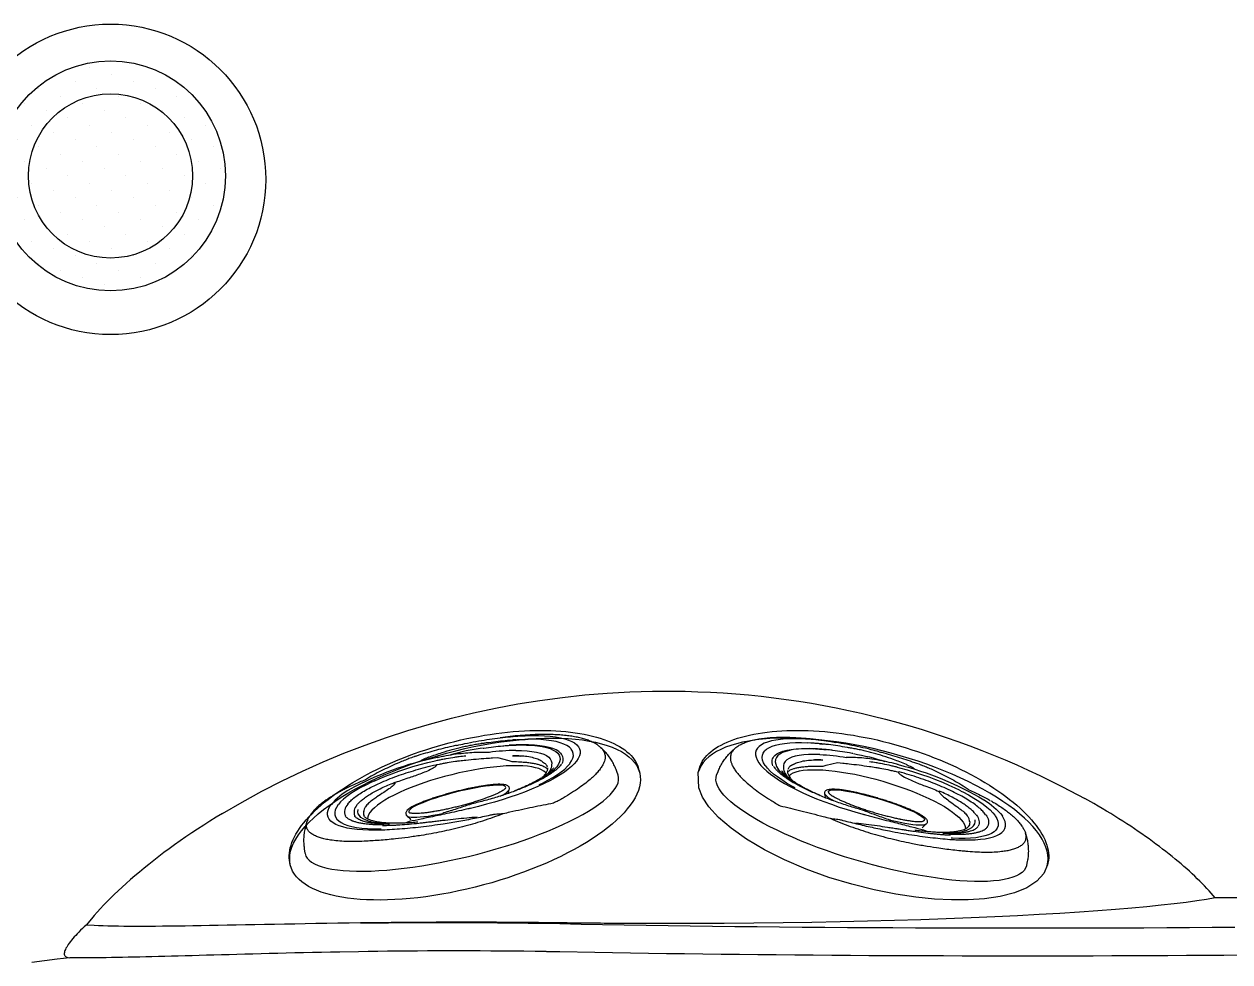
# Model space of a CAD drawing. Extents: x 941 to 1034, y 781 to 934.
# Drawn here: x 978.12 to 996.47, y 834.72 to 848.99 of the extents above; entities that cross this region are included whole.
import ezdxf

# ---------------------------------------------------------------- set-up
doc = ezdxf.new("R2010")
doc.units = 0
doc.header["$MEASUREMENT"] = 0
for name, color, linetype in [('1', 4, 'Continuous'), ('CL', 8, 'Continuous'), ('DIM', 3, 'Continuous')]:
    doc.layers.add(name, color=color, linetype=linetype)

# ---------------------------------------------------------------- blocks, each defined once
blk = doc.blocks.new('*X2')
at = {"color": 0}
for p, q in [((200.597, 336.892), (200.597, 336.892)), ((200.332, 336.627), (200.332, 336.627)), ((200.995, 336.76), (200.995, 336.76)), ((201.393, 336.627), (201.393, 336.627)), ((199.669, 336.494), (199.669, 336.494)), ((200.067, 336.362), (200.067, 336.362)), ((200.73, 336.494), (200.73, 336.494)), ((201.128, 336.362), (201.128, 336.362)), ((201.791, 336.494), (201.791, 336.494)), ((202.188, 336.362), (202.188, 336.362)), ((199.404, 336.229), (199.404, 336.229)), ((200.465, 336.229), (200.465, 336.229)), ((201.525, 336.229), (201.525, 336.229)), ((202.586, 336.229), (202.586, 336.229)), ((199.802, 336.097), (199.802, 336.097)), ((200.2, 335.964), (200.2, 335.964)), ((200.863, 336.097), (200.863, 336.097)), ((201.26, 335.964), (201.26, 335.964)), ((201.923, 336.097), (201.923, 336.097)), ((202.321, 335.964), (202.321, 335.964)), ((199.537, 335.832), (199.537, 335.832)), ((199.934, 335.699), (199.934, 335.699)), ((200.597, 335.832), (200.597, 335.832)), ((200.995, 335.699), (200.995, 335.699)), ((201.658, 335.832), (201.658, 335.832)), ((202.056, 335.699), (202.056, 335.699)), ((202.719, 335.832), (202.719, 335.832)), ((199.272, 335.566), (199.272, 335.566)), ((200.332, 335.566), (200.332, 335.566)), ((201.393, 335.566), (201.393, 335.566)), ((202.454, 335.566), (202.454, 335.566)), ((199.006, 335.301), (199.006, 335.301)), ((199.669, 335.434), (199.669, 335.434)), ((200.067, 335.301), (200.067, 335.301)), ((200.73, 335.434), (200.73, 335.434)), ((201.128, 335.301), (201.128, 335.301)), ((201.791, 335.434), (201.791, 335.434)), ((202.188, 335.301), (202.188, 335.301)), ((202.851, 335.434), (202.851, 335.434)), ((199.404, 335.169), (199.404, 335.169)), ((199.802, 335.036), (199.802, 335.036)), ((200.465, 335.169), (200.465, 335.169)), ((200.863, 335.036), (200.863, 335.036)), ((201.525, 335.169), (201.525, 335.169)), ((201.923, 335.036), (201.923, 335.036)), ((202.586, 335.169), (202.586, 335.169)), ((202.984, 335.036), (202.984, 335.036)), ((199.139, 334.903), (199.139, 334.903)), ((200.2, 334.903), (200.2, 334.903)), ((201.26, 334.903), (201.26, 334.903)), ((202.321, 334.903), (202.321, 334.903)), ((199.537, 334.771), (199.537, 334.771)), ((199.934, 334.638), (199.934, 334.638)), ((200.597, 334.771), (200.597, 334.771)), ((200.995, 334.638), (200.995, 334.638)), ((201.658, 334.771), (201.658, 334.771)), ((202.056, 334.638), (202.056, 334.638)), ((202.719, 334.771), (202.719, 334.771)), ((199.272, 334.506), (199.272, 334.506)), ((199.669, 334.373), (199.669, 334.373)), ((200.332, 334.506), (200.332, 334.506)), ((200.73, 334.373), (200.73, 334.373)), ((201.393, 334.506), (201.393, 334.506)), ((201.791, 334.373), (201.791, 334.373)), ((202.454, 334.506), (202.454, 334.506)), ((202.851, 334.373), (202.851, 334.373)), ((199.006, 334.241), (199.006, 334.241)), ((200.067, 334.241), (200.067, 334.241)), ((201.128, 334.241), (201.128, 334.241)), ((202.188, 334.241), (202.188, 334.241)), ((199.404, 334.108), (199.404, 334.108)), ((199.802, 333.975), (199.802, 333.975)), ((200.465, 334.108), (200.465, 334.108)), ((200.863, 333.975), (200.863, 333.975)), ((201.525, 334.108), (201.525, 334.108)), ((201.923, 333.975), (201.923, 333.975)), ((202.586, 334.108), (202.586, 334.108)), ((199.537, 333.71), (199.537, 333.71)), ((200.2, 333.843), (200.2, 333.843)), ((200.597, 333.71), (200.597, 333.71)), ((201.26, 333.843), (201.26, 333.843)), ((201.658, 333.71), (201.658, 333.71)), ((202.321, 333.843), (202.321, 333.843)), ((199.934, 333.578), (199.934, 333.578)), ((200.995, 333.578), (200.995, 333.578)), ((202.056, 333.578), (202.056, 333.578)), ((199.669, 333.312), (199.669, 333.312)), ((200.332, 333.445), (200.332, 333.445)), ((200.73, 333.312), (200.73, 333.312)), ((201.393, 333.445), (201.393, 333.445)), ((201.791, 333.312), (201.791, 333.312)), ((202.454, 333.445), (202.454, 333.445)), ((200.067, 333.18), (200.067, 333.18)), ((200.465, 333.047), (200.465, 333.047)), ((201.128, 333.18), (201.128, 333.18)), ((201.525, 333.047), (201.525, 333.047)), ((200.863, 332.915), (200.863, 332.915))]:
    blk.add_line(p, q, dxfattribs=at)
blk = doc.blocks.new('DRAIN')
at = {"layer": '1', "color": 2}
for radius in [1.75, 1.25]:
    blk.add_circle((0, 0), radius, dxfattribs=at)
at = {"layer": '1', "color": 3, "xscale": 0.8339416050646733, "yscale": 0.8339416050646733, "zscale": 0.8339416050646733}
blk.add_blockref('*X2', (-167.604, -279.291), dxfattribs=at)
blk = doc.blocks.new('DIRECTIONAL JET 44')
at = {"layer": '1', "color": 3}
blk.add_arc((-0.407, 3.326), 4.987, 257.2241, 264.265, dxfattribs=at)
at = {"layer": 'DIM', "color": 3}
for p, q in [((-2.51, -0.651), (-2.505, -0.71)), ((0.747, -0.731), (0.8, -0.723)), ((1.205, -0.73), (1.187, -0.726)), ((2.398, -0.71), (2.403, -0.651)), ((-0.935, -0.8), (-0.913, -0.794)), ((-0.846, -0.833), (-0.848, -0.835)), ((-0.242, -0.763), (-0.205, -0.76)), ((0.707, -0.859), (0.704, -0.856)), ((0.759, -0.824), (0.757, -0.822)), ((-1.948, -1.011), (-1.947, -1.01)), ((-1.715, -1.02), (-1.714, -1.02)), ((-1.517, -0.965), (-1.479, -0.934)), ((-0.993, -1.236), (-0.951, -1.264)), ((-0.951, -1.264), (-0.797, -1.347)), ((1.457, -1.169), (1.456, -1.17)), ((1.456, -1.169), (1.457, -1.169)), ((1.591, -1.215), (1.59, -1.216)), ((1.591, -1.215), (1.592, -1.214)), ((1.841, -1.268), (1.84, -1.269)), ((-0.797, -1.347), (-0.718, -1.363)), ((0.097, -1.466), (0.134, -1.467)), ((0.144, -1.474), (0.133, -1.467)), ((0.817, -1.365), (0.809, -1.358)), ((1.103, -1.461), (1.146, -1.453)), ((-1.265, -1.52), (-1.312, -1.512)), ((0.14, -1.534), (0.102, -1.533)), ((0.14, -1.535), (0.14, -1.534)), ((0.227, -1.61), (0.239, -1.609))]:
    blk.add_line(p, q, dxfattribs=at)
at = {"layer": 'DIM', "color": 4, "flags": 128}
for points in [[(2.403, -0.651), (2.404, -0.64), (2.401, -0.602), (2.388, -0.564), (2.368, -0.527), (2.338, -0.489), (2.3, -0.453), (2.253, -0.416), (2.198, -0.381), (2.135, -0.347), (2.065, -0.313), (1.986, -0.281), (1.901, -0.25), (1.808, -0.221), (1.709, -0.193), (1.603, -0.166), (1.492, -0.141), (1.375, -0.118), (1.253, -0.097), (1.126, -0.078), (0.995, -0.061), (0.86, -0.045), (0.722, -0.032), (0.581, -0.021), (0.438, -0.013), (0.293, -0.006), (0.147, -0.002), (0, 0), (-0.147, 0), (-0.294, -0.003), (-0.44, -0.008), (-0.584, -0.015), (-0.727, -0.024), (-0.867, -0.036), (-1.004, -0.049), (-1.138, -0.065), (-1.268, -0.083), (-1.393, -0.103), (-1.514, -0.124), (-1.63, -0.148), (-1.74, -0.173), (-1.843, -0.2), (-1.941, -0.229)], [(-1.941, -0.229), (-2.032, -0.259), (-2.115, -0.29), (-2.192, -0.322), (-2.26, -0.356), (-2.321, -0.391), (-2.373, -0.426), (-2.418, -0.463), (-2.454, -0.499), (-2.481, -0.537), (-2.499, -0.575), (-2.509, -0.613), (-2.51, -0.651), (-2.51, -0.651)]]:
    blk.add_lwpolyline(points, dxfattribs=at)
at = {"layer": 'DIM', "color": 3, "flags": 128}
for points in [[(-1.947, -1.01), (-1.905, -0.98), (-1.854, -0.95), (-1.795, -0.921), (-1.728, -0.893), (-1.653, -0.867), (-1.57, -0.842), (-1.481, -0.819), (-1.385, -0.797), (-1.284, -0.778), (-1.177, -0.76), (-1.065, -0.745), (-0.949, -0.732), (-0.83, -0.721), (-0.708, -0.713), (-0.584, -0.706), (-0.458, -0.703), (-0.332, -0.701), (-0.206, -0.702)], [(0.375, -0.738), (0.301, -0.732), (0.223, -0.728)], [(1.734, -1.242), (1.77, -1.209), (1.796, -1.174), (1.813, -1.14), (1.82, -1.105), (1.818, -1.07), (1.807, -1.035), (1.786, -1.001), (1.756, -0.967), (1.716, -0.933), (1.668, -0.901), (1.611, -0.869), (1.545, -0.838), (1.471, -0.809), (1.39, -0.781), (1.301, -0.755), (1.205, -0.73)], [(1.277, -0.727), (1.373, -0.752), (1.462, -0.778), (1.544, -0.805), (1.619, -0.834), (1.687, -0.864), (1.747, -0.895), (1.799, -0.927), (1.842, -0.96), (1.877, -0.993), (1.904, -1.027), (1.921, -1.062), (1.93, -1.096), (1.93, -1.131), (1.921, -1.166), (1.903, -1.2), (1.876, -1.234), (1.841, -1.268)], [(-1.31, -0.8), (-1.362, -0.811), (-1.453, -0.833), (-1.538, -0.857), (-1.615, -0.882), (-1.683, -0.909), (-1.744, -0.937), (-1.795, -0.967), (-1.838, -0.997)], [(-0.942, -0.801), (-0.947, -0.8), (-0.949, -0.8)], [(-0.947, -0.799), (-0.943, -0.8), (-0.935, -0.8)], [(-0.935, -0.8), (-0.935, -0.799), (-0.935, -0.799)], [(-0.792, -0.866), (-0.796, -0.869), (-0.805, -0.881), (-0.806, -0.893), (-0.797, -0.905), (-0.78, -0.917), (-0.754, -0.928), (-0.719, -0.939), (-0.677, -0.949), (-0.627, -0.958), (-0.571, -0.967), (-0.508, -0.974), (-0.44, -0.981), (-0.367, -0.986), (-0.291, -0.99), (-0.211, -0.993), (-0.13, -0.994), (-0.047, -0.995), (0.035, -0.993), (0.117, -0.991), (0.196, -0.987), (0.273, -0.982), (0.346, -0.976), (0.415, -0.969), (0.478, -0.961), (0.535, -0.952), (0.585, -0.942), (0.628, -0.931), (0.663, -0.92), (0.69, -0.909), (0.708, -0.897), (0.717, -0.885), (0.718, -0.873), (0.709, -0.861), (0.707, -0.859)], [(0.757, -0.822), (0.749, -0.814), (0.729, -0.802), (0.701, -0.791), (0.664, -0.78), (0.62, -0.77), (0.568, -0.76), (0.51, -0.752), (0.445, -0.744), (0.375, -0.738)], [(1.047, -0.767), (1.068, -0.773), (1.147, -0.798), (1.218, -0.824), (1.281, -0.851), (1.335, -0.88), (1.38, -0.909), (1.417, -0.94), (1.444, -0.971), (1.462, -1.002), (1.47, -1.034), (1.468, -1.066), (1.457, -1.097)], [(-1.384, -1.552), (-1.48, -1.527), (-1.569, -1.501), (-1.651, -1.474), (-1.726, -1.445), (-1.794, -1.415), (-1.854, -1.384), (-1.905, -1.352), (-1.949, -1.319), (-1.984, -1.286), (-2.01, -1.252), (-2.028, -1.217), (-2.037, -1.183), (-2.036, -1.148), (-2.027, -1.113), (-2.01, -1.079), (-1.983, -1.045), (-1.948, -1.011)], [(-1.841, -0.999), (-1.876, -1.033), (-1.903, -1.067), (-1.92, -1.102), (-1.927, -1.137), (-1.925, -1.172), (-1.914, -1.207), (-1.909, -1.216)], [(-1.178, -1.455), (-1.268, -1.432), (-1.351, -1.407), (-1.426, -1.38), (-1.493, -1.352), (-1.552, -1.322), (-1.602, -1.292), (-1.644, -1.26), (-1.676, -1.228), (-1.699, -1.196), (-1.712, -1.163), (-1.716, -1.13), (-1.71, -1.097), (-1.694, -1.064), (-1.669, -1.031), (-1.635, -1)], [(-1.089, -1.391), (-1.175, -1.368), (-1.253, -1.344), (-1.324, -1.318), (-1.387, -1.29), (-1.442, -1.262), (-1.487, -1.232), (-1.523, -1.202), (-1.551, -1.171), (-1.568, -1.139), (-1.576, -1.108), (-1.575, -1.076), (-1.564, -1.044)], [(-1.452, -0.947), (-1.448, -0.954), (-1.428, -0.983), (-1.4, -1.011), (-1.363, -1.038), (-1.317, -1.064), (-1.264, -1.09), (-1.203, -1.114), (-1.134, -1.137), (-1.059, -1.159), (-0.978, -1.179), (-0.89, -1.197), (-0.797, -1.213), (-0.7, -1.227), (-0.599, -1.24), (-0.494, -1.25), (-0.386, -1.258), (-0.276, -1.263), (-0.165, -1.267), (-0.053, -1.268), (0.059, -1.267), (0.17, -1.263), (0.28, -1.258), (0.388, -1.25), (0.492, -1.24), (0.594, -1.227), (0.691, -1.213), (0.784, -1.197), (0.871, -1.178), (0.953, -1.159), (1.028, -1.137)], [(1.028, -1.137), (1.096, -1.114), (1.157, -1.09), (1.211, -1.064), (1.256, -1.038), (1.293, -1.01), (1.322, -0.982), (1.342, -0.954), (1.353, -0.925), (1.353, -0.923)], [(-1.909, -1.216), (-1.893, -1.241), (-1.862, -1.275), (-1.823, -1.309), (-1.775, -1.341), (-1.717, -1.373), (-1.652, -1.403), (-1.578, -1.433), (-1.497, -1.461), (-1.408, -1.487), (-1.312, -1.512)], [(-1.742, -1.187), (-1.719, -1.218), (-1.686, -1.251), (-1.643, -1.283), (-1.591, -1.314), (-1.53, -1.344), (-1.461, -1.373), (-1.383, -1.4), (-1.298, -1.426), (-1.205, -1.45)], [(1.146, -1.453), (1.158, -1.451), (1.256, -1.431), (1.347, -1.409), (1.431, -1.385), (1.508, -1.36), (1.577, -1.333), (1.637, -1.305), (1.689, -1.275), (1.731, -1.245)], [(1.103, -1.461), (1.032, -1.474), (0.931, -1.489), (0.826, -1.502), (0.717, -1.513), (0.605, -1.522), (0.49, -1.529), (0.374, -1.533), (0.257, -1.535), (0.14, -1.534)]]:
    blk.add_lwpolyline(points, dxfattribs=at)
at = {"layer": 'DIM', "color": 3}
for centre, radius, start, end in [((-1.097, -1.803), 0.967, 102.4306, 123.7539), ((-0.95, -0.743), 0.058, 277.6251, 284.2569), ((-0.67, -1.066), 0.292, 94.2147, 127.0127), ((-1.625, -1.118), 0.136, 138.9289, 210.22), ((-1.546, -0.992), 0.058, 333.1885, 346.1185), ((1.417, -1.042), 0.0362, 187.951, 198.6787), ((1.29, -1.004), 0.105, 331.727, 11.98), ((1.377, -1.035), 0.156, 301.0783, 7.4122), ((1.504, -1.072), 0.167, 301.6259, 7.5103), ((1.251, -0.444), 1.013, 284.4472, 305.577), ((-0.545, 0.644), 2.024, 252.8333, 256.2099), ((-0.289, 1.991), 3.475, 256.7247, 263.3861), ((0.283, 3.32), 4.9, 267.8437, 284.418), ((-0.238, 1.523), 3.091, 263.2805, 272.39)]:
    blk.add_arc(centre, radius, start, end, dxfattribs=at)
for points, knots in [([(-2.33, -0.868), (-2.317, -0.854), (-2.291, -0.826), (-2.239, -0.785), (-2.178, -0.743), (-2.101, -0.699), (-2.006, -0.653), (-1.89, -0.605), (-1.759, -0.559), (-1.613, -0.514), (-1.505, -0.486), (-1.451, -0.473)], [0, 0, 0, 0, 0.095675, 0.191349, 0.288732, 0.386114, 0.505945, 0.625775, 0.749068, 0.87236, 1, 1, 1, 1]), ([(-1.451, -0.473), (-1.398, -0.476), (-1.294, -0.483), (-1.127, -0.489), (-0.955, -0.495), (-0.8, -0.499), (-0.703, -0.502), (-0.666, -0.503)], [0, 0, 0, 0, 0.2144914, 0.4289951, 0.6481945, 0.8673923, 1, 1, 1, 1]), ([(-0.666, -0.503), (-0.613, -0.496), (-0.505, -0.483), (-0.342, -0.47), (-0.18, -0.461), (-0.018, -0.457), (0.145, -0.458), (0.307, -0.463), (0.466, -0.471), (0.637, -0.484), (0.822, -0.502), (1.038, -0.529), (1.223, -0.558), (1.356, -0.582), (1.41, -0.592), (1.425, -0.595)], [0, 0, 0, 0, 0.07538, 0.15131, 0.22333, 0.295352, 0.369105, 0.442863, 0.514729, 0.586968, 0.682119, 0.778071, 0.907999, 0.972873, 1, 1, 1, 1]), ([(-0.666, -0.503), (-0.635, -0.508), (-0.589, -0.516), (-0.541, -0.523), (-0.526, -0.525)], [0, 0, 0, 0, 0.6641142, 1, 1, 1, 1]), ([(-0.526, -0.525), (-0.508, -0.526), (-0.41, -0.528), (-0.229, -0.536), (0.014, -0.55), (0.233, -0.567), (0.427, -0.587), (0.596, -0.607), (0.76, -0.63), (0.917, -0.655), (1.067, -0.682), (1.186, -0.706), (1.253, -0.722), (1.276, -0.727)], [0, 0, 0, 0, 0.026705, 0.151394, 0.276414, 0.401114, 0.493454, 0.585793, 0.678039, 0.770288, 0.862263, 0.954108, 1, 1, 1, 1]), ([(-0.273, -0.548), (-0.221, -0.556), (-0.113, -0.573), (0.049, -0.596), (0.183, -0.614), (0.29, -0.628), (0.368, -0.638), (0.433, -0.646), (0.478, -0.652), (0.51, -0.656), (0.529, -0.658), (0.542, -0.659)], [0, 0, 0, 0, 0.189067, 0.385655, 0.582302, 0.680544, 0.778835, 0.877133, 0.926269, 0.950841, 1, 1, 1, 1]), ([(-2.504, -0.71), (-2.503, -0.72), (-2.501, -0.758), (-2.488, -0.82), (-2.468, -0.897), (-2.44, -0.97), (-2.406, -1.04), (-2.374, -1.095), (-2.352, -1.125), (-2.345, -1.135)], [0, 0, 0, 0, 0.066583, 0.237748, 0.407736, 0.577207, 0.746897, 0.917673, 1, 1, 1, 1]), ([(-0.205, -0.76), (-0.174, -0.758), (-0.107, -0.752), (-0.003, -0.745), (0.103, -0.739), (0.178, -0.735), (0.217, -0.733), (0.22, -0.733)], [0, 0, 0, 0, 0.222467, 0.470909, 0.72203, 0.973458, 1, 1, 1, 1]), ([(-0.202, -0.703), (-0.196, -0.703), (-0.176, -0.703), (-0.144, -0.704), (-0.066, -0.705), (0.05, -0.708), (0.194, -0.712), (0.326, -0.717), (0.447, -0.721), (0.591, -0.726), (0.687, -0.729), (0.747, -0.731)], [0, 0, 0, 0, 0.018777, 0.056357, 0.093903, 0.244333, 0.394797, 0.523143, 0.651488, 0.779594, 1, 1, 1, 1]), ([(0.546, -0.66), (0.567, -0.663), (0.639, -0.672), (0.758, -0.69), (0.875, -0.71), (0.966, -0.727), (1.032, -0.74), (1.096, -0.754), (1.138, -0.763), (1.158, -0.768), (1.158, -0.768)], [0, 0, 0, 0, 0.095614, 0.32177, 0.547935, 0.660927, 0.77395, 0.886958, 0.999997, 1, 1, 1, 1]), ([(0.622, -0.691), (0.636, -0.693), (0.686, -0.701), (0.766, -0.716), (0.862, -0.735), (0.924, -0.749), (0.954, -0.756), (0.955, -0.757)], [0, 0, 0, 0, 0.119927, 0.409478, 0.70194, 0.993794, 1, 1, 1, 1]), ([(1.425, -0.595), (1.445, -0.598), (1.514, -0.612), (1.626, -0.636), (1.756, -0.67), (1.874, -0.707), (1.973, -0.745), (2.054, -0.781), (2.119, -0.817), (2.174, -0.853), (2.222, -0.894), (2.257, -0.937), (2.28, -0.984), (2.286, -1.032), (2.275, -1.076), (2.262, -1.104), (2.252, -1.116), (2.252, -1.116)], [0, 0, 0, 0, 0.031173, 0.110147, 0.189122, 0.270391, 0.35166, 0.417487, 0.483314, 0.550448, 0.617583, 0.696619, 0.775655, 0.856987, 0.93832, 0.999764, 1, 1, 1, 1]), ([(2.252, -1.116), (2.259, -1.104), (2.281, -1.072), (2.312, -1.015), (2.345, -0.942), (2.371, -0.863), (2.39, -0.785), (2.395, -0.733), (2.398, -0.71)], [0, 0, 0, 0, 0.09881, 0.278628, 0.456078, 0.651487, 0.843298, 1, 1, 1, 1]), ([(-2.344, -1.134), (-2.35, -1.127), (-2.37, -1.101), (-2.386, -1.057), (-2.393, -1.003), (-2.382, -0.953), (-2.361, -0.908), (-2.34, -0.882), (-2.33, -0.868)], [0, 0, 0, 0, 0.089488, 0.286731, 0.489704, 0.692677, 0.846016, 1, 1, 1, 1]), ([(-1.715, -1.02), (-1.711, -1.017), (-1.698, -1.007), (-1.671, -0.989), (-1.631, -0.966), (-1.583, -0.944), (-1.527, -0.922), (-1.465, -0.901), (-1.397, -0.881), (-1.322, -0.862), (-1.241, -0.844), (-1.155, -0.828), (-1.065, -0.814), (-0.97, -0.801), (-0.872, -0.789), (-0.771, -0.78), (-0.667, -0.773), (-0.561, -0.767), (-0.454, -0.764), (-0.35, -0.763), (-0.281, -0.763), (-0.248, -0.763)], [0, 0, 0, 0, 0.022853, 0.074855, 0.127234, 0.180193, 0.233702, 0.287672, 0.342012, 0.396641, 0.451493, 0.506517, 0.561676, 0.616937, 0.672279, 0.727682, 0.783133, 0.838617, 0.894127, 0.949652, 1, 1, 1, 1]), ([(-1.582, -0.994), (-1.578, -0.99), (-1.564, -0.98), (-1.537, -0.962), (-1.497, -0.941), (-1.45, -0.92), (-1.396, -0.9), (-1.335, -0.88), (-1.267, -0.862), (-1.193, -0.844), (-1.114, -0.828), (-1.031, -0.813), (-0.972, -0.805), (-0.942, -0.801)], [0, 0, 0, 0, 0.050783, 0.142023, 0.234099, 0.32737, 0.421719, 0.516952, 0.612878, 0.709337, 0.806203, 0.903381, 1, 1, 1, 1]), ([(-1.457, -0.954), (-1.455, -0.952), (-1.448, -0.943), (-1.426, -0.926), (-1.404, -0.908), (-1.388, -0.898), (-1.385, -0.897)], [0, 0, 0, 0, 0.092319, 0.509365, 0.928067, 1, 1, 1, 1]), ([(-0.844, -0.831), (-0.846, -0.834), (-0.852, -0.841), (-0.857, -0.857), (-0.856, -0.877), (-0.847, -0.894), (-0.834, -0.907), (-0.815, -0.92), (-0.788, -0.932), (-0.751, -0.944), (-0.708, -0.955), (-0.659, -0.965), (-0.605, -0.973), (-0.545, -0.981), (-0.481, -0.987), (-0.412, -0.993), (-0.34, -0.997), (-0.265, -1.001), (-0.188, -1.003), (-0.109, -1.004), (-0.03, -1.004), (0.049, -1.002), (0.128, -1), (0.204, -0.996), (0.278, -0.992), (0.349, -0.986), (0.416, -0.979), (0.479, -0.972), (0.536, -0.963), (0.588, -0.954), (0.634, -0.943), (0.674, -0.932), (0.707, -0.92), (0.733, -0.907), (0.751, -0.893), (0.763, -0.877), (0.77, -0.858), (0.767, -0.838), (0.761, -0.826), (0.756, -0.821), (0.756, -0.82)], [0, 0, 0, 0, 0.010597, 0.028803, 0.048385, 0.066984, 0.086955, 0.111825, 0.143551, 0.176058, 0.207149, 0.237526, 0.267546, 0.297367, 0.327069, 0.356697, 0.386276, 0.415823, 0.445349, 0.474861, 0.504367, 0.533871, 0.563377, 0.59289, 0.622416, 0.651962, 0.681538, 0.711158, 0.740842, 0.770625, 0.800563, 0.830763, 0.861436, 0.893039, 0.919834, 0.939791, 0.957931, 0.977366, 0.995951, 1, 1, 1, 1]), ([(-0.819, -0.785), (-0.821, -0.789), (-0.829, -0.806), (-0.839, -0.822), (-0.847, -0.833)], [0, 0, 0, 0, 0.254142, 1, 1, 1, 1]), ([(-0.791, -0.865), (-0.79, -0.864), (-0.786, -0.862), (-0.773, -0.855), (-0.75, -0.846), (-0.72, -0.837), (-0.682, -0.828), (-0.636, -0.819), (-0.584, -0.81), (-0.527, -0.803), (-0.464, -0.796), (-0.396, -0.789), (-0.325, -0.784), (-0.25, -0.78), (-0.174, -0.777), (-0.096, -0.775), (-0.018, -0.775), (0.06, -0.775), (0.137, -0.777), (0.212, -0.78), (0.284, -0.783), (0.332, -0.787), (0.356, -0.789), (0.359, -0.789)], [0, 0, 0, 0, 0.022161, 0.06483, 0.110929, 0.159543, 0.209747, 0.260897, 0.312607, 0.364656, 0.416919, 0.469319, 0.521811, 0.574364, 0.626958, 0.679578, 0.732212, 0.78485, 0.837481, 0.890094, 0.942679, 0.992418, 1, 1, 1, 1]), ([(0.359, -0.789), (0.371, -0.79), (0.404, -0.793), (0.456, -0.798), (0.513, -0.806), (0.564, -0.814), (0.608, -0.823), (0.644, -0.832), (0.674, -0.841), (0.693, -0.849), (0.703, -0.855), (0.705, -0.857), (0.705, -0.857)], [0, 0, 0, 0, 0.062445, 0.180864, 0.299074, 0.416887, 0.534083, 0.650288, 0.764827, 0.876471, 0.97028, 1, 1, 1, 1]), ([(0.759, -0.822), (0.756, -0.819), (0.742, -0.8), (0.728, -0.776), (0.719, -0.754), (0.718, -0.752)], [0, 0, 0, 0, 0.146662, 0.884834, 1, 1, 1, 1]), ([(0.956, -0.757), (0.968, -0.76), (1.005, -0.769), (1.064, -0.786), (1.13, -0.807), (1.189, -0.83), (1.241, -0.852), (1.285, -0.876), (1.322, -0.899), (1.351, -0.921), (1.372, -0.942), (1.385, -0.96), (1.391, -0.973), (1.392, -0.979), (1.392, -0.981)], [0, 0, 0, 0, 0.042512, 0.13708, 0.231325, 0.325096, 0.418262, 0.510668, 0.602158, 0.692645, 0.782296, 0.871812, 0.962794, 1, 1, 1, 1]), ([(1.045, -0.766), (1.057, -0.769), (1.095, -0.779), (1.157, -0.796), (1.228, -0.818), (1.291, -0.841), (1.348, -0.865), (1.397, -0.889), (1.439, -0.914), (1.472, -0.938), (1.498, -0.961), (1.516, -0.982), (1.527, -1), (1.53, -1.01), (1.531, -1.015)], [0, 0, 0, 0, 0.038875, 0.129348, 0.219559, 0.309387, 0.398731, 0.487468, 0.575468, 0.662636, 0.749015, 0.835043, 0.921542, 1, 1, 1, 1]), ([(1.134, -0.775), (1.146, -0.778), (1.187, -0.788), (1.251, -0.806), (1.326, -0.829), (1.394, -0.853), (1.455, -0.878), (1.508, -0.903), (1.554, -0.929), (1.592, -0.954), (1.622, -0.979), (1.645, -1.002), (1.66, -1.024), (1.668, -1.04), (1.669, -1.047), (1.669, -1.05)], [0, 0, 0, 0, 0.036763, 0.123146, 0.209314, 0.295167, 0.380626, 0.465592, 0.549959, 0.633637, 0.716615, 0.799117, 0.881701, 0.965828, 1, 1, 1, 1]), ([(-1.635, -1), (-1.635, -1), (-1.635, -0.999), (-1.635, -0.999), (-1.634, -0.999)], [0, 0, 0, 0, 0.00518, 1, 1, 1, 1]), ([(-1.564, -1.044), (-1.559, -1.031), (-1.55, -1.004), (-1.528, -0.978), (-1.517, -0.965)], [0, 0, 0, 0, 0.49773, 1, 1, 1, 1]), ([(-1.444, -1.124), (-1.459, -1.108), (-1.487, -1.078), (-1.492, -1.049), (-1.494, -1.034)], [0, 0, 0, 0, 0.52244, 1, 1, 1, 1]), ([(-1.489, -1.006), (-1.489, -1.005), (-1.488, -1), (-1.483, -0.987), (-1.473, -0.97), (-1.461, -0.958), (-1.456, -0.954)], [0, 0, 0, 0, 0.024613, 0.407374, 0.764496, 1, 1, 1, 1]), ([(-1.483, -1.003), (-1.481, -1.007), (-1.476, -1.019), (-1.451, -1.045), (-1.413, -1.073), (-1.37, -1.1), (-1.317, -1.126), (-1.256, -1.152), (-1.189, -1.177), (-1.104, -1.205), (-1.035, -1.225), (-0.993, -1.236)], [0, 0, 0, 0, 0.078587, 0.226161, 0.330916, 0.435671, 0.543469, 0.651268, 0.75005, 0.849444, 1, 1, 1, 1]), ([(1.337, -1.112), (1.347, -1.101), (1.369, -1.08), (1.377, -1.058), (1.381, -1.047)], [0, 0, 0, 0, 0.497728, 1, 1, 1, 1]), ([(-2.343, -1.137), (-2.34, -1.142), (-2.326, -1.162), (-2.296, -1.194), (-2.251, -1.236), (-2.197, -1.276), (-2.135, -1.314), (-2.066, -1.351), (-1.99, -1.386), (-1.908, -1.419), (-1.82, -1.451), (-1.726, -1.481), (-1.626, -1.509), (-1.554, -1.527), (-1.513, -1.536), (-1.51, -1.537)], [0, 0, 0, 0, 0.024977, 0.105738, 0.190703, 0.27861, 0.367445, 0.457182, 0.546826, 0.636191, 0.725256, 0.814028, 0.902497, 0.990635, 1, 1, 1, 1]), ([(-1.444, -1.124), (-1.429, -1.14), (-1.399, -1.171), (-1.328, -1.216), (-1.243, -1.257), (-1.173, -1.28), (-1.142, -1.29)], [0, 0, 0, 0, 0.242533, 0.488146, 0.780948, 1, 1, 1, 1]), ([(1.59, -1.216), (1.573, -1.229), (1.538, -1.254), (1.465, -1.29), (1.378, -1.325), (1.277, -1.356), (1.164, -1.384), (1.039, -1.409), (0.905, -1.431), (0.762, -1.448), (0.613, -1.462), (0.459, -1.47), (0.302, -1.475), (0.197, -1.475), (0.144, -1.474)], [0, 0, 0, 0, 0.083333, 0.166667, 0.25, 0.333333, 0.416667, 0.5, 0.583333, 0.666667, 0.75, 0.833333, 0.916667, 1, 1, 1, 1]), ([(0.809, -1.358), (0.809, -1.357), (0.811, -1.353), (0.82, -1.343), (0.841, -1.328), (0.879, -1.308), (0.94, -1.283), (1.032, -1.249), (1.128, -1.217), (1.184, -1.195), (1.207, -1.186)], [0, 0, 0, 0, 0.00027, 0.025282, 0.067353, 0.14109, 0.266757, 0.470507, 0.778093, 1, 1, 1, 1]), ([(1.456, -1.17), (1.441, -1.18), (1.413, -1.201), (1.356, -1.23), (1.289, -1.258), (1.212, -1.284), (1.125, -1.308), (1.03, -1.329), (0.928, -1.349), (0.854, -1.359), (0.817, -1.365)], [0, 0, 0, 0, 0.125, 0.2500001, 0.375, 0.5, 0.625, 0.75, 0.875, 1, 1, 1, 1]), ([(1.207, -1.186), (1.233, -1.175), (1.286, -1.152), (1.32, -1.125), (1.337, -1.112)], [0, 0, 0, 0, 0.49625, 1, 1, 1, 1]), ([(1.607, -1.441), (1.628, -1.436), (1.68, -1.424), (1.758, -1.402), (1.841, -1.375), (1.918, -1.346), (1.99, -1.315), (2.056, -1.281), (2.115, -1.244), (2.167, -1.206), (2.196, -1.178), (2.209, -1.165)], [0, 0, 0, 0, 0.074134, 0.186708, 0.300529, 0.415732, 0.532444, 0.650758, 0.770633, 0.891634, 1, 1, 1, 1]), ([(2.212, -1.165), (2.213, -1.163), (2.228, -1.149), (2.24, -1.134), (2.249, -1.118), (2.25, -1.117)], [0, 0, 0, 0, 0.105934, 0.93715, 1, 1, 1, 1]), ([(-1.204, -1.451), (-1.165, -1.459), (-1.117, -1.47), (-1.06, -1.482), (-1.043, -1.485), (-1.037, -1.486)], [0, 0, 0, 0, 0.7093004, 0.8988263, 1, 1, 1, 1]), ([(-0.61, -1.546), (-0.614, -1.545), (-0.67, -1.54), (-0.773, -1.528), (-0.892, -1.511), (-0.983, -1.496), (-1.05, -1.483), (-1.114, -1.47), (-1.156, -1.461), (-1.176, -1.456), (-1.176, -1.456)], [0, 0, 0, 0, 0.0217686, 0.2663551, 0.511007, 0.6332328, 0.7554823, 0.877727, 0.9999966, 1, 1, 1, 1]), ([(-1.02, -1.323), (-1.02, -1.323), (-1.063, -1.313), (-1.103, -1.301), (-1.142, -1.29)], [0, 0, 0, 0, 0.000546, 1, 1, 1, 1]), ([(-0.718, -1.363), (-0.686, -1.368), (-0.607, -1.383), (-0.472, -1.405), (-0.367, -1.42), (-0.314, -1.428)], [0, 0, 0, 0, 0.2439379, 0.6195788, 1, 1, 1, 1]), ([(0.096, -1.577), (0.089, -1.576), (0.07, -1.576), (0.037, -1.575), (-0.041, -1.572), (-0.157, -1.563), (-0.3, -1.546), (-0.433, -1.525), (-0.553, -1.499), (-0.639, -1.477), (-0.684, -1.463), (-0.692, -1.461)], [0, 0, 0, 0, 0.0204329, 0.0613266, 0.1021843, 0.2658812, 0.4296147, 0.5692787, 0.7089425, 0.8483466, 0.8787785, 0.8787785, 0.8787785, 0.8787785]), ([(-0.314, -1.428), (-0.282, -1.433), (-0.229, -1.44), (-0.134, -1.451), (-0.05, -1.458), (0.034, -1.463), (0.076, -1.465), (0.097, -1.466)], [0, 0, 0, 0, 0.237006, 0.389566, 0.694903, 0.847453, 1, 1, 1, 1]), ([(0.134, -1.466), (0.134, -1.466), (0.137, -1.461), (0.156, -1.447), (0.21, -1.428), (0.293, -1.41), (0.391, -1.397), (0.488, -1.386), (0.55, -1.381), (0.581, -1.379)], [0, 0, 0, 0, 0.000347, 0.036374, 0.144219, 0.358113, 0.572577, 0.786282, 1, 1, 1, 1]), ([(0.581, -1.379), (0.62, -1.376), (0.7, -1.371), (0.772, -1.362), (0.809, -1.358)], [0, 0, 0, 0, 0.497852, 1, 1, 1, 1]), ([(1.241, -1.51), (1.274, -1.505), (1.349, -1.494), (1.468, -1.472), (1.555, -1.455), (1.597, -1.444), (1.598, -1.443)], [0.063276, 0.063276, 0.063276, 0.063276, 0.3053956, 0.6121816, 0.9914616, 1, 1, 1, 1]), ([(-1.383, -1.552), (-1.383, -1.552), (-1.383, -1.552), (-1.384, -1.552), (-1.384, -1.552)], [0, 0, 0, 0, 0.321902, 1, 1, 1, 1]), ([(-0.234, -1.683), (-0.276, -1.682), (-0.377, -1.68), (-0.534, -1.671), (-0.703, -1.658), (-0.866, -1.641), (-1.024, -1.62), (-1.174, -1.596), (-1.293, -1.573), (-1.36, -1.557), (-1.383, -1.552)], [0, 0, 0, 0, 0.098832, 0.237329, 0.376619, 0.514985, 0.654127, 0.792468, 0.930615, 1, 1, 1, 1]), ([(-1.265, -1.52), (-1.265, -1.52), (-1.266, -1.52), (-1.266, -1.52), (-1.267, -1.52)], [0, 0, 0, 0, 0.02268, 1, 1, 1, 1]), ([(-0.652, -1.617), (-0.674, -1.615), (-0.746, -1.608), (-0.864, -1.593), (-0.982, -1.576), (-1.073, -1.56), (-1.139, -1.548), (-1.203, -1.534), (-1.245, -1.525), (-1.265, -1.52), (-1.265, -1.52)], [0, 0, 0, 0, 0.095614, 0.32177, 0.547935, 0.660927, 0.77395, 0.886958, 0.999997, 1, 1, 1, 1]), ([(-1.134, -1.549), (-1.127, -1.55), (-1.112, -1.553), (-1.098, -1.555), (-1.091, -1.557)], [0, 0, 0, 0, 0.5, 1, 1, 1, 1]), ([(-1.038, -1.486), (-1.033, -1.487), (-1.024, -1.488), (-1.015, -1.49), (-1.011, -1.491)], [0, 0, 0, 0, 0.500001, 1, 1, 1, 1]), ([(0.218, -1.612), (0.148, -1.619), (0.023, -1.632), (-0.155, -1.64), (-0.29, -1.641), (-0.396, -1.637), (-0.475, -1.633), (-0.54, -1.628), (-0.585, -1.624), (-0.617, -1.621), (-0.636, -1.619), (-0.649, -1.617)], [0, 0, 0, 0, 0.235935, 0.421161, 0.606443, 0.699007, 0.791617, 0.884234, 0.930531, 0.953682, 1, 1, 1, 1]), ([(0.092, -1.533), (0.092, -1.533), (0.073, -1.533), (0.032, -1.531), (-0.054, -1.526), (-0.143, -1.519), (-0.243, -1.508), (-0.299, -1.5), (-0.333, -1.495)], [0, 0, 0, 0, 0.000006, 0.132468, 0.28871, 0.601364, 0.757503, 1, 1, 1, 1]), ([(0.102, -1.533), (0.102, -1.533), (0.099, -1.533), (0.095, -1.533), (0.092, -1.533), (0.092, -1.533)], [0, 0, 0, 0, 0.00023, 0.999769, 1, 1, 1, 1]), ([(0.218, -1.612), (0.224, -1.611), (0.231, -1.61), (0.237, -1.609), (0.239, -1.609)], [0, 0, 0, 0, 0.773453, 1, 1, 1, 1]), ([(0.239, -1.609), (0.253, -1.607), (0.283, -1.604), (0.319, -1.597), (0.342, -1.59), (0.351, -1.585), (0.353, -1.583), (0.353, -1.582), (0.353, -1.581), (0.353, -1.581), (0.352, -1.58), (0.352, -1.579), (0.352, -1.579)], [0, 0, 0, 0, 0.330672, 0.697246, 0.868011, 0.918881, 0.945532, 0.962538, 0.964591, 0.983068, 0.983652, 1, 1, 1, 1]), ([(0.555, -1.658), (0.584, -1.654), (0.659, -1.644), (0.778, -1.624), (0.912, -1.598), (1.044, -1.568), (1.154, -1.538), (1.218, -1.517), (1.241, -1.51)], [0, 0, 0, 0, 0.1209875, 0.3127464, 0.5053208, 0.6983274, 0.8924846, 0.9986748, 0.9986748, 0.9986748, 0.9986748]), ([(-0.232, -1.684), (-0.208, -1.685), (-0.138, -1.687), (-0.021, -1.687), (0.118, -1.685), (0.258, -1.681), (0.358, -1.676), (0.411, -1.672), (0.418, -1.672)], [0, 0, 0, 0, 0.112859, 0.326478, 0.540407, 0.754343, 0.96802, 1, 1, 1, 1]), ([(0.418, -1.672), (0.425, -1.671), (0.459, -1.669), (0.505, -1.665), (0.544, -1.659), (0.555, -1.658)], [0, 0, 0, 0, 0.1400325, 0.7513327, 1, 1, 1, 1])]:
    blk.add_open_spline(points, degree=3, knots=knots, dxfattribs=at)
blk = doc.blocks.new('ENVOY')
at = {"layer": '1', "color": 3, "linetype": 'Continuous'}
blk.add_line((44.891, 33.734), (44.891, 33.745), dxfattribs=at)
at = {"layer": '1', "color": 2, "linetype": 'Continuous'}
for points in [[(39.758, 35.411), (40.056, 35.584), (40.358, 35.748), (40.664, 35.905), (40.974, 36.054), (41.288, 36.194), (41.606, 36.327), (41.928, 36.451), (42.253, 36.566), (42.581, 36.674), (42.911, 36.772), (43.243, 36.862), (43.577, 36.942), (43.913, 37.015), (44.251, 37.078), (44.59, 37.132), (44.931, 37.178), (45.273, 37.215), (45.616, 37.243), (45.959, 37.261), (46.303, 37.271), (46.607, 37.273), (46.8, 37.27), (46.993, 37.264), (47.187, 37.256), (47.38, 37.245), (47.573, 37.23), (47.765, 37.214), (47.958, 37.194), (48.149, 37.171), (48.341, 37.146), (48.532, 37.118), (48.722, 37.087), (48.912, 37.053), (49.101, 37.017), (49.29, 36.978), (49.478, 36.936), (49.665, 36.892), (49.852, 36.844), (50.037, 36.795), (50.222, 36.742), (50.407, 36.687), (50.59, 36.629), (50.773, 36.568), (50.954, 36.505), (51.135, 36.439), (51.315, 36.37), (51.494, 36.299), (51.672, 36.225), (51.849, 36.149), (52.024, 36.07), (52.199, 35.988), (52.373, 35.904), (52.545, 35.817), (52.887, 35.636)], [(54.869, 34.127), (54.839, 34.162), (54.809, 34.197), (54.777, 34.233), (54.743, 34.27), (54.709, 34.307), (54.673, 34.344), (54.635, 34.381), (54.597, 34.418), (54.558, 34.456), (54.518, 34.493), (54.477, 34.53), (54.436, 34.568), (54.393, 34.605), (54.35, 34.642), (54.306, 34.679), (54.261, 34.717), (54.215, 34.755), (54.168, 34.792), (54.12, 34.83), (54.07, 34.869), (54.02, 34.907), (53.969, 34.945), (53.917, 34.984), (53.864, 35.022), (53.81, 35.061), (53.755, 35.1), (53.698, 35.138), (53.641, 35.177), (53.584, 35.216), (53.525, 35.254), (53.465, 35.293), (53.404, 35.331), (53.343, 35.37), (53.28, 35.408), (53.217, 35.447), (53.152, 35.485), (53.087, 35.523), (53.021, 35.561), (52.887, 35.636)], [(39.758, 35.411), (39.661, 35.352), (39.565, 35.293), (39.471, 35.234), (39.379, 35.174), (39.289, 35.114), (39.201, 35.054), (39.114, 34.994), (39.029, 34.934), (38.947, 34.874), (38.866, 34.815), (38.787, 34.755), (38.71, 34.695), (38.635, 34.636), (38.563, 34.577), (38.492, 34.519), (38.423, 34.461), (38.356, 34.403), (38.292, 34.346), (38.229, 34.289), (38.169, 34.233), (38.11, 34.178), (38.054, 34.123), (38, 34.069), (37.948, 34.015), (37.898, 33.962), (37.85, 33.91), (37.804, 33.859), (37.761, 33.808), (37.682, 33.711)], [(54.869, 34.127), (54.738, 34.103), (54.591, 34.08), (54.427, 34.057), (54.246, 34.035), (54.047, 34.013), (53.832, 33.991), (53.601, 33.97), (53.352, 33.949), (53.086, 33.929), (52.804, 33.909), (52.506, 33.89), (52.191, 33.872), (51.86, 33.854), (51.514, 33.838), (51.153, 33.822), (50.777, 33.808), (50.389, 33.794), (49.99, 33.782), (49.579, 33.771), (49.159, 33.761), (48.73, 33.753), (48.292, 33.746), (47.847, 33.741), (47.394, 33.737), (46.935, 33.735), (46.543, 33.734), (46.486, 33.734), (46.428, 33.734), (46.37, 33.734), (46.313, 33.735), (46.255, 33.735), (46.198, 33.735), (46.14, 33.735), (46.083, 33.735), (46.026, 33.735), (45.968, 33.736), (45.911, 33.736), (45.854, 33.736), (45.797, 33.737), (45.74, 33.737), (45.683, 33.737), (45.626, 33.738), (45.569, 33.738), (45.512, 33.739), (45.455, 33.739), (45.398, 33.74), (45.342, 33.74), (45.285, 33.741), (45.229, 33.741), (45.172, 33.742), (45.116, 33.742), (45.06, 33.743), (45.003, 33.744), (44.891, 33.745)], [(58.85, 34.122), (58.65, 34.122), (58.451, 34.122), (58.252, 34.123), (58.053, 34.123), (57.854, 34.123), (57.655, 34.123), (57.456, 34.124), (57.257, 34.124), (57.058, 34.124), (56.859, 34.124), (56.66, 34.125), (56.461, 34.125), (56.262, 34.125), (56.063, 34.125), (55.864, 34.126), (55.665, 34.126), (55.466, 34.126), (55.267, 34.126), (54.869, 34.127)], [(37.682, 33.711), (37.653, 33.685), (37.624, 33.658), (37.597, 33.632), (37.571, 33.606), (37.546, 33.58), (37.523, 33.555), (37.501, 33.531), (37.48, 33.507), (37.46, 33.483), (37.442, 33.461), (37.425, 33.439), (37.41, 33.417), (37.397, 33.397), (37.385, 33.377), (37.374, 33.359), (37.366, 33.341), (37.359, 33.324), (37.354, 33.308), (37.35, 33.293), (37.349, 33.28), (37.349, 33.267), (37.352, 33.256), (37.356, 33.247), (37.362, 33.239), (37.369, 33.232), (37.379, 33.226), (37.389, 33.221), (37.402, 33.218), (37.432, 33.215)], [(41.543, 33.302), (41.403, 33.299), (41.265, 33.297), (41.128, 33.294), (40.993, 33.291), (40.86, 33.288), (40.728, 33.284), (40.598, 33.281), (40.47, 33.278), (40.344, 33.275), (40.219, 33.271), (40.097, 33.268), (39.976, 33.265), (39.858, 33.261), (39.741, 33.258), (39.626, 33.255), (39.514, 33.252), (39.403, 33.249), (39.294, 33.246), (39.187, 33.243), (39.083, 33.24), (38.98, 33.237), (38.879, 33.234), (38.781, 33.232), (38.684, 33.229), (38.589, 33.227), (38.497, 33.225), (38.407, 33.223), (38.319, 33.221), (38.233, 33.219), (38.149, 33.218), (38.067, 33.217), (37.987, 33.215), (37.91, 33.215), (37.835, 33.214), (37.762, 33.214), (37.692, 33.213), (37.623, 33.213), (37.557, 33.214), (37.432, 33.215)], [(44.687, 33.308), (44.515, 33.31), (44.345, 33.313), (44.176, 33.315), (44.009, 33.316), (43.843, 33.317), (43.678, 33.318), (43.515, 33.319), (43.354, 33.319), (43.194, 33.319), (43.036, 33.319), (42.879, 33.318), (42.724, 33.317), (42.571, 33.316), (42.419, 33.315), (42.269, 33.313), (42.12, 33.311), (41.973, 33.309), (41.828, 33.307), (41.543, 33.302)], [(55.287, 33.253), (55.004, 33.251), (54.72, 33.249), (54.435, 33.247), (54.149, 33.245), (53.864, 33.244), (53.579, 33.243), (53.295, 33.242), (53.011, 33.241), (52.726, 33.241), (52.442, 33.24), (52.157, 33.24), (51.872, 33.24), (51.587, 33.24), (51.303, 33.241), (51.018, 33.241), (50.734, 33.242), (50.45, 33.243), (50.166, 33.244), (49.882, 33.245), (49.599, 33.246), (49.316, 33.248), (49.033, 33.25), (48.75, 33.252), (48.469, 33.254), (48.187, 33.257), (47.907, 33.26), (47.627, 33.262), (47.348, 33.266), (47.07, 33.269), (46.793, 33.272), (46.517, 33.276), (46.242, 33.28), (45.969, 33.285), (45.697, 33.289), (45.427, 33.294), (44.891, 33.304)], [(37.432, 33.215), (37.24, 33.191), (37.049, 33.166), (36.857, 33.141)]]:
    blk.add_lwpolyline(points, dxfattribs=at)
at = {"layer": '1', "color": 3, "linetype": 'Continuous'}
for points in [[(40.79, 34.629), (40.781, 34.663), (40.775, 34.699), (40.772, 34.735), (40.772, 34.773), (40.775, 34.811), (40.78, 34.85), (40.789, 34.889), (40.801, 34.93), (40.815, 34.97), (40.833, 35.012), (40.853, 35.054), (40.876, 35.096), (40.902, 35.139), (40.931, 35.182), (40.962, 35.225), (40.996, 35.269), (41.033, 35.313), (41.073, 35.358), (41.115, 35.402), (41.16, 35.447), (41.208, 35.491), (41.259, 35.536), (41.311, 35.581), (41.366, 35.625), (41.424, 35.669), (41.483, 35.712), (41.545, 35.756), (41.609, 35.798), (41.675, 35.84), (41.742, 35.882), (41.812, 35.923), (41.884, 35.964), (41.957, 36.004), (42.032, 36.043), (42.109, 36.081), (42.188, 36.119), (42.268, 36.155), (42.348, 36.191), (42.43, 36.225), (42.514, 36.259), (42.598, 36.291), (42.682, 36.322), (42.768, 36.352), (42.855, 36.381), (42.942, 36.409), (43.03, 36.435), (43.118, 36.461), (43.207, 36.485), (43.296, 36.507), (43.386, 36.529), (43.475, 36.549), (43.565, 36.567), (43.655, 36.584), (43.745, 36.6), (43.834, 36.614), (43.922, 36.627), (44.01, 36.638), (44.097, 36.648), (44.183, 36.656), (44.268, 36.663), (44.353, 36.668), (44.436, 36.672), (44.518, 36.674), (44.599, 36.675), (44.679, 36.674), (44.757, 36.672), (44.834, 36.669), (44.91, 36.664), (44.984, 36.657), (45.057, 36.649), (45.127, 36.64), (45.197, 36.629), (45.263, 36.617), (45.328, 36.604), (45.39, 36.589), (45.451, 36.573), (45.508, 36.556), (45.564, 36.537), (45.617, 36.518), (45.667, 36.497), (45.715, 36.475), (45.76, 36.452), (45.803, 36.428), (45.843, 36.403), (45.881, 36.377), (45.915, 36.349), (45.947, 36.321), (45.977, 36.292), (46.003, 36.262), (46.026, 36.231), (46.047, 36.199), (46.064, 36.166), (46.079, 36.133), (46.098, 36.064)], [(40.794, 34.614), (40.783, 34.667), (40.78, 34.722), (40.784, 34.779), (40.795, 34.837), (40.814, 34.896), (40.84, 34.957), (40.873, 35.019), (40.913, 35.083), (40.96, 35.147), (41.015, 35.211), (41.075, 35.276), (41.143, 35.341), (41.216, 35.405), (41.295, 35.469), (41.38, 35.533), (41.47, 35.595), (41.566, 35.657), (41.667, 35.719), (41.773, 35.779), (41.883, 35.838), (41.999, 35.896), (42.118, 35.953), (42.242, 36.008), (42.369, 36.06), (42.498, 36.111), (42.629, 36.16), (42.762, 36.206), (42.897, 36.249), (43.033, 36.29), (43.17, 36.329), (43.308, 36.365), (43.447, 36.398), (43.586, 36.428), (43.724, 36.455), (43.863, 36.479), (44.001, 36.5), (44.138, 36.518), (44.273, 36.533), (44.406, 36.544), (44.535, 36.552), (44.662, 36.557), (44.784, 36.558), (44.903, 36.556), (45.018, 36.55), (45.129, 36.541), (45.236, 36.529), (45.337, 36.513), (45.434, 36.494), (45.525, 36.472), (45.611, 36.446), (45.691, 36.418), (45.765, 36.386), (45.831, 36.352), (45.891, 36.314), (45.945, 36.274), (45.991, 36.232), (46.031, 36.187), (46.063, 36.139), (46.107, 36.037)], [(52.314, 34.614), (52.324, 34.667), (52.328, 34.722), (52.324, 34.779), (52.312, 34.837), (52.294, 34.896), (52.268, 34.957), (52.235, 35.019), (52.195, 35.083), (52.148, 35.147), (52.093, 35.211), (52.032, 35.276), (51.965, 35.341), (51.892, 35.405), (51.813, 35.469), (51.728, 35.533), (51.637, 35.595), (51.542, 35.657), (51.441, 35.719), (51.335, 35.779), (51.224, 35.838), (51.109, 35.896), (50.99, 35.953), (50.866, 36.008), (50.739, 36.06), (50.61, 36.111), (50.479, 36.16), (50.346, 36.206), (50.211, 36.249), (50.075, 36.29), (49.937, 36.329), (49.799, 36.365), (49.661, 36.398), (49.522, 36.428), (49.383, 36.455), (49.245, 36.479), (49.107, 36.5), (48.97, 36.518), (48.835, 36.533), (48.702, 36.544), (48.572, 36.552), (48.446, 36.557), (48.323, 36.558), (48.204, 36.556), (48.089, 36.55), (47.979, 36.541), (47.872, 36.529), (47.771, 36.513), (47.674, 36.494), (47.582, 36.472), (47.496, 36.446), (47.417, 36.418), (47.343, 36.386), (47.276, 36.352), (47.216, 36.314), (47.163, 36.274), (47.116, 36.232), (47.077, 36.187), (47.044, 36.139), (47.001, 36.037)], [(47.01, 36.064), (47.018, 36.099), (47.029, 36.133), (47.044, 36.166), (47.061, 36.199), (47.081, 36.231), (47.105, 36.262), (47.131, 36.292), (47.16, 36.321), (47.192, 36.349), (47.227, 36.377), (47.264, 36.403), (47.305, 36.428), (47.347, 36.452), (47.393, 36.475), (47.441, 36.497), (47.491, 36.518), (47.544, 36.537), (47.599, 36.556), (47.657, 36.573), (47.717, 36.589), (47.78, 36.604), (47.844, 36.617), (47.911, 36.629), (47.98, 36.64), (48.051, 36.649), (48.124, 36.657), (48.198, 36.664), (48.273, 36.669), (48.35, 36.672), (48.429, 36.674), (48.509, 36.675), (48.59, 36.674), (48.672, 36.672), (48.755, 36.668), (48.839, 36.663), (48.925, 36.656), (49.011, 36.648), (49.098, 36.638), (49.185, 36.627), (49.274, 36.614), (49.363, 36.6), (49.452, 36.584), (49.542, 36.567), (49.632, 36.549), (49.722, 36.529), (49.812, 36.507), (49.901, 36.485), (49.99, 36.461), (50.078, 36.435), (50.166, 36.409), (50.253, 36.381), (50.34, 36.352), (50.425, 36.322), (50.51, 36.291), (50.594, 36.259), (50.677, 36.225), (50.759, 36.191), (50.84, 36.155), (50.92, 36.119), (50.998, 36.081), (51.075, 36.043), (51.151, 36.004), (51.224, 35.964), (51.296, 35.923), (51.365, 35.882), (51.433, 35.84), (51.499, 35.798), (51.563, 35.756), (51.624, 35.712), (51.684, 35.669), (51.741, 35.625), (51.796, 35.581), (51.849, 35.536), (51.9, 35.491), (51.947, 35.447), (51.992, 35.402), (52.035, 35.358), (52.074, 35.313), (52.111, 35.269), (52.146, 35.225), (52.177, 35.182), (52.206, 35.139), (52.232, 35.096), (52.255, 35.054), (52.275, 35.012), (52.293, 34.97), (52.307, 34.93), (52.319, 34.889), (52.327, 34.85), (52.333, 34.811), (52.336, 34.773), (52.336, 34.735), (52.333, 34.699), (52.318, 34.629)], [(46.098, 36.064), (46.099, 36.063), (46.099, 36.062), (46.099, 36.061), (46.1, 36.06), (46.1, 36.058), (46.101, 36.057), (46.101, 36.056), (46.101, 36.055), (46.102, 36.054), (46.102, 36.052), (46.102, 36.051), (46.103, 36.05), (46.103, 36.049), (46.104, 36.048), (46.104, 36.046), (46.104, 36.045), (46.105, 36.044), (46.105, 36.043), (46.105, 36.042), (46.106, 36.04), (46.106, 36.039), (46.106, 36.038), (46.11, 36.025), (46.118, 35.975), (46.12, 35.923), (46.116, 35.87), (46.105, 35.816), (46.089, 35.761), (46.066, 35.705), (46.038, 35.649), (46.004, 35.593), (45.965, 35.536), (45.92, 35.479), (45.87, 35.422), (45.815, 35.365), (45.755, 35.307), (45.69, 35.25), (45.621, 35.194), (45.546, 35.137), (45.468, 35.081), (45.384, 35.025), (45.297, 34.97), (45.205, 34.915), (45.109, 34.862), (45.009, 34.809), (44.906, 34.757), (44.798, 34.706), (44.688, 34.656), (44.575, 34.608), (44.459, 34.561), (44.342, 34.517), (44.223, 34.474), (44.102, 34.433), (43.98, 34.394), (43.856, 34.357), (43.731, 34.322), (43.605, 34.289), (43.479, 34.259), (43.351, 34.231), (43.224, 34.205), (43.098, 34.182), (42.974, 34.161), (42.851, 34.144), (42.73, 34.129), (42.612, 34.116), (42.495, 34.106), (42.381, 34.099), (42.269, 34.095), (42.16, 34.093), (42.054, 34.094), (41.951, 34.097), (41.852, 34.103), (41.755, 34.111), (41.662, 34.122), (41.573, 34.136), (41.488, 34.152), (41.407, 34.171), (41.33, 34.192), (41.257, 34.215), (41.189, 34.241), (41.126, 34.269), (41.067, 34.3), (41.014, 34.333), (40.965, 34.368), (40.922, 34.406), (40.884, 34.446), (40.852, 34.488), (40.825, 34.533), (40.79, 34.629)], [(47.001, 36.037), (47.002, 36.039), (47.002, 36.041), (47.003, 36.043), (47.003, 36.044), (47.004, 36.046), (47.004, 36.048), (47.005, 36.05), (47.005, 36.052), (47.006, 36.054), (47.007, 36.055), (47.007, 36.057), (47.008, 36.059), (47.008, 36.061), (47.01, 36.064)], [(52.318, 34.629), (52.26, 34.495), (52.154, 34.378), (52.003, 34.28), (51.815, 34.203), (51.598, 34.148), (51.36, 34.112), (51.11, 34.095), (50.856, 34.094), (50.596, 34.108), (50.313, 34.136), (50.006, 34.183), (49.678, 34.248), (49.337, 34.333), (48.989, 34.438), (48.645, 34.563), (48.315, 34.703), (48.008, 34.857), (47.733, 35.019), (47.499, 35.185), (47.308, 35.349), (47.163, 35.509), (47.064, 35.66), (47.007, 35.799), (47.001, 36.037)], [(40.79, 34.629), (40.79, 34.629), (40.79, 34.629), (40.79, 34.629), (40.79, 34.629), (40.79, 34.629), (40.79, 34.629), (40.79, 34.629), (40.79, 34.629), (40.79, 34.629)], [(44.891, 33.734), (45.216, 33.728), (45.544, 33.722), (45.874, 33.716), (46.206, 33.711), (46.541, 33.706), (46.877, 33.701), (47.215, 33.696), (47.555, 33.692), (47.896, 33.689), (48.238, 33.685), (48.581, 33.682), (48.926, 33.68), (49.271, 33.677), (49.617, 33.675), (49.963, 33.673), (50.31, 33.672), (50.657, 33.67), (51.005, 33.67), (51.352, 33.669), (51.7, 33.669), (52.048, 33.669), (52.396, 33.669), (52.744, 33.669), (53.092, 33.67), (53.439, 33.671), (53.786, 33.672), (54.133, 33.674), (54.479, 33.676), (54.824, 33.678), (55.169, 33.68)], [(41.86, 33.744), (41.686, 33.741), (41.514, 33.739), (41.346, 33.736), (41.18, 33.734), (41.017, 33.731), (40.857, 33.728), (40.701, 33.725), (40.547, 33.722), (40.396, 33.719), (40.249, 33.716), (40.105, 33.714), (39.964, 33.711), (39.826, 33.708), (39.692, 33.706), (39.56, 33.703), (39.433, 33.701), (39.308, 33.699), (39.187, 33.697), (39.07, 33.695), (38.956, 33.694), (38.845, 33.693), (38.738, 33.692), (38.634, 33.691), (38.535, 33.691), (38.438, 33.691), (38.346, 33.691), (38.257, 33.691), (38.172, 33.693), (38.09, 33.694), (38.013, 33.696), (37.939, 33.698), (37.869, 33.701), (37.803, 33.704), (37.682, 33.711)], [(44.891, 33.745), (44.782, 33.747), (44.674, 33.748), (44.566, 33.749), (44.459, 33.75), (44.352, 33.751), (44.246, 33.752), (44.14, 33.752), (44.035, 33.753), (43.93, 33.754), (43.825, 33.754), (43.721, 33.754), (43.618, 33.754), (43.515, 33.754), (43.413, 33.754), (43.311, 33.754), (43.21, 33.754), (43.11, 33.754), (43.01, 33.754), (42.91, 33.753), (42.812, 33.753), (42.713, 33.752), (42.616, 33.751), (42.519, 33.751), (42.423, 33.75), (42.327, 33.749), (42.232, 33.748), (42.138, 33.747), (42.045, 33.746), (41.86, 33.744)], [(41.86, 33.744), (42.001, 33.745), (42.144, 33.747), (42.287, 33.748), (42.432, 33.749), (42.579, 33.75), (42.726, 33.751), (42.874, 33.752), (43.024, 33.752), (43.174, 33.752), (43.326, 33.752), (43.478, 33.751), (43.632, 33.751), (43.786, 33.75), (43.942, 33.748), (44.098, 33.747), (44.255, 33.745), (44.413, 33.743), (44.572, 33.74), (44.891, 33.734)], [(44.891, 33.304), (44.887, 33.304), (44.884, 33.304), (44.88, 33.304), (44.876, 33.304), (44.873, 33.304), (44.869, 33.304), (44.865, 33.304), (44.861, 33.304), (44.858, 33.304), (44.854, 33.304), (44.85, 33.305), (44.847, 33.305), (44.843, 33.305), (44.839, 33.305), (44.835, 33.305), (44.832, 33.305), (44.828, 33.305), (44.824, 33.305), (44.821, 33.305), (44.817, 33.305), (44.813, 33.305), (44.81, 33.305), (44.806, 33.305), (44.802, 33.305), (44.798, 33.306), (44.795, 33.306), (44.791, 33.306), (44.787, 33.306), (44.784, 33.306), (44.78, 33.306), (44.776, 33.306), (44.772, 33.306), (44.769, 33.306), (44.765, 33.306), (44.761, 33.306), (44.758, 33.306), (44.754, 33.306), (44.75, 33.306), (44.747, 33.306), (44.743, 33.307), (44.739, 33.307), (44.735, 33.307), (44.732, 33.307), (44.728, 33.307), (44.724, 33.307), (44.721, 33.307), (44.717, 33.307), (44.713, 33.307), (44.71, 33.307), (44.706, 33.307), (44.702, 33.307), (44.698, 33.307), (44.695, 33.307), (44.687, 33.308)]]:
    blk.add_lwpolyline(points, dxfattribs=at)
blk.add_circle((38.053, 45.061), 2.363, dxfattribs=at)
at = {"rotation": 193.945793470815}
blk.add_blockref('DIRECTIONAL JET 44', (43.501, 34.757), dxfattribs=at)
at = {"xscale": -1, "rotation": 163.7964186569486}
blk.add_blockref('DIRECTIONAL JET 44', (49.509, 34.668), dxfattribs=at)
at = {"layer": 'CL'}
blk.add_blockref('DRAIN', (38.053, 45.114), dxfattribs=at)

msp = doc.modelspace()

# ---------------------------------------------------------------- block references
at = {"layer": '1'}
msp.add_blockref('ENVOY', (941.378, 801.568), dxfattribs=at)

doc.saveas('drawing.dxf')
